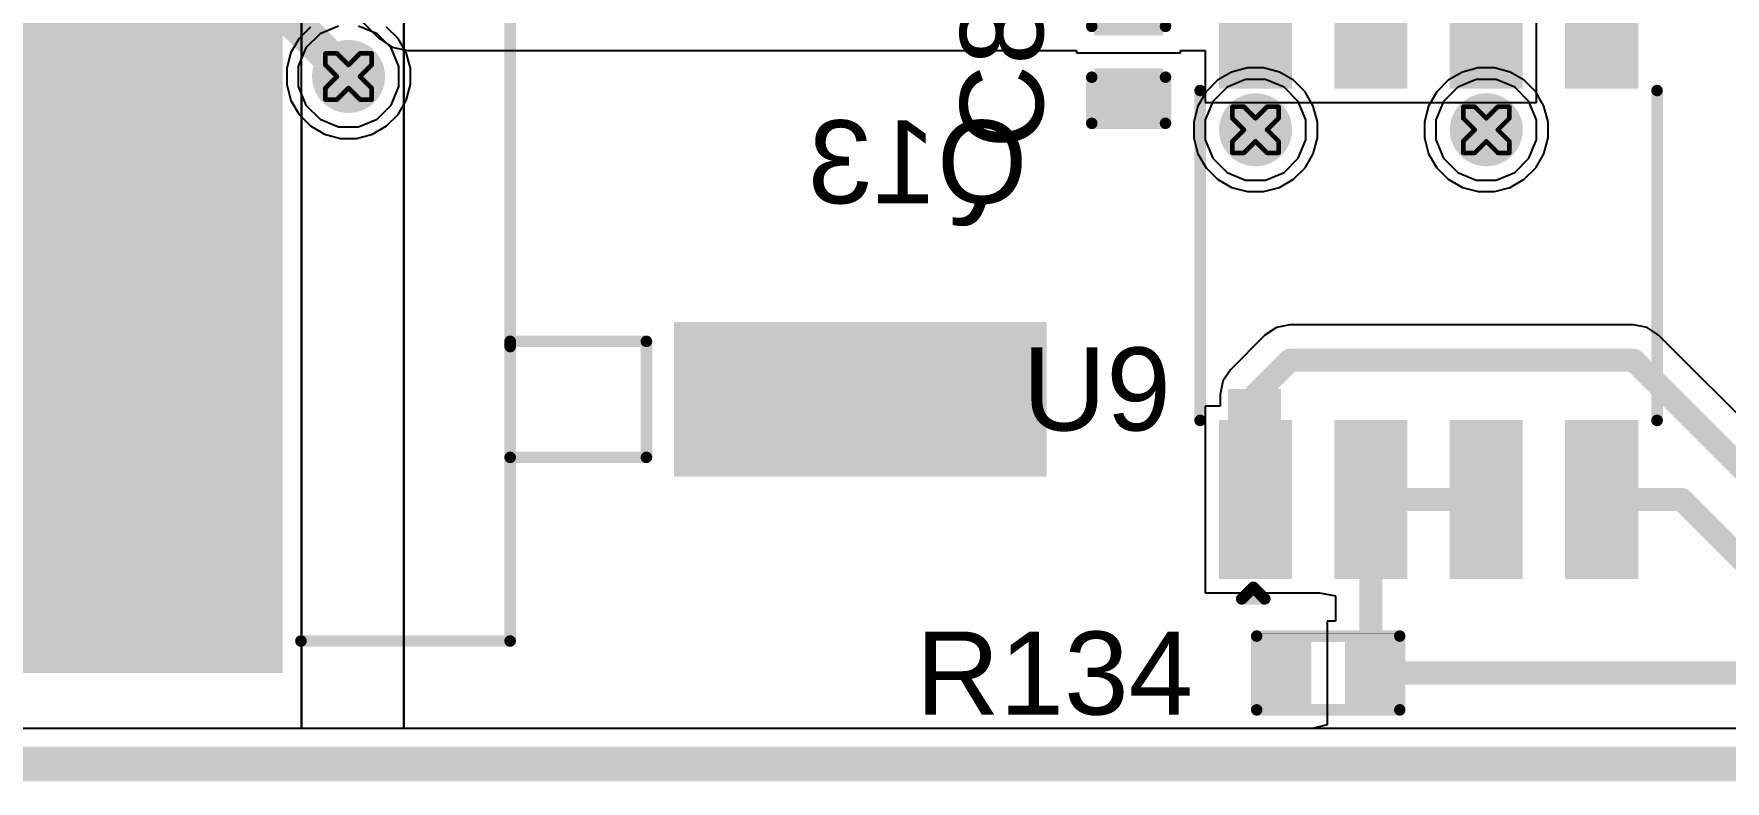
# Model space of a CAD drawing. Header units: inches. Extents: x 0 to 5379, y 0 to 5429.
# Drawn here: x 74.95 to 93.56, y -0.19 to 8.04 of the extents above; entities that cross this region are included whole.
import ezdxf

# ---------------------------------------------------------------- set-up
doc = ezdxf.new("R2010")
doc.units = ezdxf.units.IN
for name, color, linetype in [('Board Outline', 216, 'Continuous'), ('Bottom Layer', 5, 'Continuous'), ('Bottom Overlay', 54, 'Continuous'), ('Bottom Paste', 16, 'Continuous'), ('Bottom Solder', 6, 'Continuous'), ('Drill Drawing', 1, 'Continuous'), ('GND01', 16, 'Continuous'), ('GND02', 76, 'Continuous'), ('PWR', 156, 'Continuous'), ('SIG 01', 90, 'Continuous'), ('Top Layer', 1, 'Continuous'), ('Top Overlay', 2, 'Continuous'), ('Top Paste', 8, 'Continuous'), ('Top Solder', 216, 'Continuous'), ('Via Holes', 16, 'Continuous')]:
    doc.layers.add(name, color=color, linetype=linetype)
doc.styles.add('Arial', font='', dxfattribs={"height": 0.2})
doc.styles.get('Arial').set_extended_font_data('Arial')

# ---------------------------------------------------------------- blocks, each defined once
blk = doc.blocks.new('C___0402_106')
at = {"layer": 'Top Layer'}
for points in [[(-0.699, -0.318), (-0.699, 0.318), (-0.241, 0.318), (-0.241, -0.318)], [(0.241, -0.318), (0.241, 0.318), (0.699, 0.318), (0.699, -0.318)]]:
    blk.add_hatch(color=1, dxfattribs=at).paths.add_polyline_path(points)
at = {"layer": 'Top Paste'}
for points in [[(-0.699, -0.318), (-0.699, 0.318), (-0.241, 0.318), (-0.241, -0.318)], [(0.241, -0.318), (0.241, 0.318), (0.699, 0.318), (0.699, -0.318)]]:
    blk.add_hatch(color=8, dxfattribs=at).paths.add_polyline_path(points)
at = {"layer": 'Top Solder'}
for points in [[(-0.758, -0.377), (-0.758, 0.377), (-0.181, 0.377), (-0.181, -0.377)], [(0.181, -0.377), (0.181, 0.377), (0.758, 0.377), (0.758, -0.377)]]:
    blk.add_hatch(color=216, dxfattribs=at).paths.add_polyline_path(points)
at = {"layer": 'Top Overlay'}
for points in [[(-0.787, 0.406, 0.127, 0.127, 0), (-0.787, -0.406, 0.127, 0.127, 0)], [(-0.787, 0.406, 0.127, 0.127, 0), (-0.279, 0.406, 0.127, 0.127, 0)], [(0.279, 0.406, 0.127, 0.127, 0), (0.787, 0.406, 0.127, 0.127, 0)], [(0.787, 0.406, 0.127, 0.127, 0), (0.787, -0.406, 0.127, 0.127, 0)], [(-0.787, -0.406, 0.127, 0.127, 0), (-0.279, -0.406, 0.127, 0.127, 0)], [(0.279, -0.406, 0.127, 0.127, 0), (0.787, -0.406, 0.127, 0.127, 0)]]:
    blk.add_lwpolyline(points, format="xyseb", dxfattribs=at)
for points in [[(-0.819, 0.406, 0.0635, 0.0635, 1), (-0.756, 0.406, 0.0635, 0.0635, 1)], [(-0.819, 0.406, 0.0635, 0.0635, 1), (-0.756, 0.406, 0.0635, 0.0635, 1)], [(-0.311, 0.406, 0.0635, 0.0635, 1), (-0.248, 0.406, 0.0635, 0.0635, 1)], [(0.248, 0.406, 0.0635, 0.0635, 1), (0.311, 0.406, 0.0635, 0.0635, 1)], [(0.756, 0.406, 0.0635, 0.0635, 1), (0.819, 0.406, 0.0635, 0.0635, 1)], [(0.756, 0.406, 0.0635, 0.0635, 1), (0.819, 0.406, 0.0635, 0.0635, 1)], [(-0.819, -0.406, 0.0635, 0.0635, 1), (-0.756, -0.406, 0.0635, 0.0635, 1)], [(-0.819, -0.406, 0.0635, 0.0635, 1), (-0.756, -0.406, 0.0635, 0.0635, 1)], [(-0.311, -0.406, 0.0635, 0.0635, 1), (-0.248, -0.406, 0.0635, 0.0635, 1)], [(0.248, -0.406, 0.0635, 0.0635, 1), (0.311, -0.406, 0.0635, 0.0635, 1)], [(0.756, -0.406, 0.0635, 0.0635, 1), (0.819, -0.406, 0.0635, 0.0635, 1)], [(0.756, -0.406, 0.0635, 0.0635, 1), (0.819, -0.406, 0.0635, 0.0635, 1)]]:
    blk.add_lwpolyline(points, format="xyseb", close=True, dxfattribs=at)
blk = doc.blocks.new('R___0402_112')
at = {"layer": 'Top Layer'}
for points in [[(-0.699, -0.318), (-0.699, 0.318), (-0.241, 0.318), (-0.241, -0.318)], [(0.241, -0.318), (0.241, 0.318), (0.699, 0.318), (0.699, -0.318)]]:
    blk.add_hatch(color=1, dxfattribs=at).paths.add_polyline_path(points)
at = {"layer": 'Top Paste'}
for points in [[(-0.699, -0.318), (-0.699, 0.318), (-0.241, 0.318), (-0.241, -0.318)], [(0.241, -0.318), (0.241, 0.318), (0.699, 0.318), (0.699, -0.318)]]:
    blk.add_hatch(color=8, dxfattribs=at).paths.add_polyline_path(points)
at = {"layer": 'Top Solder'}
for points in [[(-0.754, -0.373), (-0.754, 0.373), (-0.186, 0.373), (-0.186, -0.373)], [(0.186, -0.373), (0.186, 0.373), (0.754, 0.373), (0.754, -0.373)]]:
    blk.add_hatch(color=216, dxfattribs=at).paths.add_polyline_path(points)
at = {"layer": 'Top Overlay'}
for points in [[(0.787, 0.406, 0.127, 0.127, 0), (-0.787, 0.406, 0.127, 0.127, 0)], [(-0.787, 0.406, 0.127, 0.127, 0), (-0.787, -0.406, 0.127, 0.127, 0)], [(0.787, 0.406, 0.127, 0.127, 0), (0.787, -0.406, 0.127, 0.127, 0)], [(0.787, -0.406, 0.127, 0.127, 0), (-0.787, -0.406, 0.127, 0.127, 0)], [(0.813, -0.432, 0.00323, 0.00323, 0), (-0.813, -0.432, 0.00323, 0.00323, 0)]]:
    blk.add_lwpolyline(points, format="xyseb", dxfattribs=at)
for points in [[(-0.819, 0.406, 0.0635, 0.0635, 1), (-0.756, 0.406, 0.0635, 0.0635, 1)], [(-0.819, 0.406, 0.0635, 0.0635, 1), (-0.756, 0.406, 0.0635, 0.0635, 1)], [(0.756, 0.406, 0.0635, 0.0635, 1), (0.819, 0.406, 0.0635, 0.0635, 1)], [(0.756, 0.406, 0.0635, 0.0635, 1), (0.819, 0.406, 0.0635, 0.0635, 1)], [(-0.819, -0.406, 0.0635, 0.0635, 1), (-0.756, -0.406, 0.0635, 0.0635, 1)], [(-0.819, -0.406, 0.0635, 0.0635, 1), (-0.756, -0.406, 0.0635, 0.0635, 1)], [(0.756, -0.406, 0.0635, 0.0635, 1), (0.819, -0.406, 0.0635, 0.0635, 1)], [(0.756, -0.406, 0.0635, 0.0635, 1), (0.819, -0.406, 0.0635, 0.0635, 1)], [(-0.814, -0.432, 0.00161, 0.00161, 1), (-0.812, -0.432, 0.00161, 0.00161, 1)], [(0.812, -0.432, 0.00161, 0.00161, 1), (0.814, -0.432, 0.00161, 0.00161, 1)]]:
    blk.add_lwpolyline(points, format="xyseb", close=True, dxfattribs=at)
blk = doc.blocks.new('SOIC_8_0_154___3_90___W______113')
at = {"layer": 'Top Layer'}
for points in [[(-3.475, 1.605), (-3.475, 2.205), (-1.925, 2.205), (-1.925, 1.605)], [(1.925, 1.605), (1.925, 2.205), (3.475, 2.205), (3.475, 1.605)], [(-3.475, 0.335), (-3.475, 0.935), (-1.925, 0.935), (-1.925, 0.335)], [(1.925, 0.335), (1.925, 0.935), (3.475, 0.935), (3.475, 0.335)], [(-3.475, -0.935), (-3.475, -0.335), (-1.925, -0.335), (-1.925, -0.935)], [(1.925, -0.935), (1.925, -0.335), (3.475, -0.335), (3.475, -0.935)], [(-3.475, -2.205), (-3.475, -1.605), (-1.925, -1.605), (-1.925, -2.205)], [(1.925, -2.205), (1.925, -1.605), (3.475, -1.605), (3.475, -2.205)]]:
    blk.add_hatch(color=1, dxfattribs=at).paths.add_polyline_path(points)
at = {"layer": 'Top Overlay'}
blk.add_hatch(color=2, dxfattribs=at).paths.add_polyline_path([(-1.838, 1.624), (-1.483, 1.624), (-1.483, 2.208), (-1.838, 2.208)])
at = {"layer": 'Top Paste'}
for points in [[(-3.475, 1.605), (-3.475, 2.205), (-1.925, 2.205), (-1.925, 1.605)], [(1.925, 1.605), (1.925, 2.205), (3.475, 2.205), (3.475, 1.605)], [(-3.475, 0.335), (-3.475, 0.935), (-1.925, 0.935), (-1.925, 0.335)], [(1.925, 0.335), (1.925, 0.935), (3.475, 0.935), (3.475, 0.335)], [(-3.475, -0.935), (-3.475, -0.335), (-1.925, -0.335), (-1.925, -0.935)], [(1.925, -0.935), (1.925, -0.335), (3.475, -0.335), (3.475, -0.935)], [(-3.475, -2.205), (-3.475, -1.605), (-1.925, -1.605), (-1.925, -2.205)], [(1.925, -2.205), (1.925, -1.605), (3.475, -1.605), (3.475, -2.205)]]:
    blk.add_hatch(color=8, dxfattribs=at).paths.add_polyline_path(points)
at = {"layer": 'Top Solder'}
for points in [[(-3.577, 1.503), (-3.577, 2.307), (-1.823, 2.307), (-1.823, 1.503)], [(1.823, 1.503), (1.823, 2.307), (3.577, 2.307), (3.577, 1.503)], [(-3.577, 0.233), (-3.577, 1.037), (-1.823, 1.037), (-1.823, 0.233)], [(1.823, 0.233), (1.823, 1.037), (3.577, 1.037), (3.577, 0.233)], [(-3.577, -1.037), (-3.577, -0.233), (-1.823, -0.233), (-1.823, -1.037)], [(1.823, -1.037), (1.823, -0.233), (3.577, -0.233), (3.577, -1.037)], [(-3.577, -2.307), (-3.577, -1.503), (-1.823, -1.503), (-1.823, -2.307)], [(1.823, -2.307), (1.823, -1.503), (3.577, -1.503), (3.577, -2.307)]]:
    blk.add_hatch(color=216, dxfattribs=at).paths.add_polyline_path(points)
at = {"layer": 'Top Overlay'}
for points in [[(-1.829, 2.515, 0.127, 0.127, 0), (1.803, 2.515, 0.127, 0.127, 0)], [(-3.794, 2.057, 0.127, 0.127, 0), (-3.667, 1.93, 0.127, 0.127, 0)], [(-3.794, 2.057, 0.127, 0.127, 0), (-3.794, 1.803, 0.127, 0.127, 0)], [(-3.667, 1.93, 0.127, 0.127, 0), (-3.794, 1.803, 0.127, 0.127, 0)], [(-1.829, -2.515, 0.127, 0.127, 0), (1.803, -2.515, 0.127, 0.127, 0)]]:
    blk.add_lwpolyline(points, format="xyseb", dxfattribs=at)
for points in [[(-1.861, 2.515, 0.0635, 0.0635, 1), (-1.797, 2.515, 0.0635, 0.0635, 1)], [(1.772, 2.515, 0.0635, 0.0635, 1), (1.835, 2.515, 0.0635, 0.0635, 1)], [(-3.826, 2.057, 0.0635, 0.0635, 1), (-3.762, 2.057, 0.0635, 0.0635, 1)], [(-3.826, 2.057, 0.0635, 0.0635, 1), (-3.762, 2.057, 0.0635, 0.0635, 1)], [(-3.826, 1.803, 0.0635, 0.0635, 1), (-3.762, 1.803, 0.0635, 0.0635, 1)], [(-3.826, 1.803, 0.0635, 0.0635, 1), (-3.762, 1.803, 0.0635, 0.0635, 1)], [(-3.699, 1.93, 0.0635, 0.0635, 1), (-3.635, 1.93, 0.0635, 0.0635, 1)], [(-3.699, 1.93, 0.0635, 0.0635, 1), (-3.635, 1.93, 0.0635, 0.0635, 1)], [(-1.861, -2.515, 0.0635, 0.0635, 1), (-1.797, -2.515, 0.0635, 0.0635, 1)], [(1.772, -2.515, 0.0635, 0.0635, 1), (1.835, -2.515, 0.0635, 0.0635, 1)]]:
    blk.add_lwpolyline(points, format="xyseb", close=True, dxfattribs=at)
blk = doc.blocks.new('H2PAK_2_B_762')
at = {"layer": 'Bottom Layer'}
for points in [[(-3.34, 7.578), (-1.74, 7.578), (-1.74, 3.578), (-3.34, 3.578)], [(1.74, 7.578), (3.34, 7.578), (3.34, 3.578), (1.74, 3.578)], [(5.5, -0.828), (5.5, -10.328), (-5.5, -10.328), (-5.5, -0.828)]]:
    blk.add_hatch(color=5, dxfattribs=at).paths.add_polyline_path(points)
at = {"layer": 'Bottom Paste'}
for points in [[(-3.34, 7.578), (-1.74, 7.578), (-1.74, 3.578), (-3.34, 3.578)], [(1.74, 7.578), (3.34, 7.578), (3.34, 3.578), (1.74, 3.578)], [(5.5, -0.828), (5.5, -10.328), (-5.5, -10.328), (-5.5, -0.828)]]:
    blk.add_hatch(color=16, dxfattribs=at).paths.add_polyline_path(points)
at = {"layer": 'Bottom Solder'}
for points in [[(-3.391, 7.629), (-1.689, 7.629), (-1.689, 3.528), (-3.391, 3.528)], [(1.689, 7.629), (3.391, 7.629), (3.391, 3.528), (1.689, 3.528)], [(5.551, -0.778), (5.551, -10.379), (-5.551, -10.379), (-5.551, -0.778)]]:
    blk.add_hatch(color=6, dxfattribs=at).paths.add_polyline_path(points)
at = {"layer": 'Bottom Overlay'}
for points in [[(-3.556, 5.493, 0.127, 0.127, 0), (-3.683, 5.62, 0.127, 0.127, 0)], [(-3.683, 5.366, 0.127, 0.127, 0), (-3.683, 5.62, 0.127, 0.127, 0)], [(-3.683, 5.366, 0.127, 0.127, 0), (-3.556, 5.493, 0.127, 0.127, 0)], [(-1.927, 3.225, 0.127, 0.127, 0), (-3.1, 3.225, 0.127, 0.127, 0)], [(-3.1, 1.725, 0.127, 0.127, 0), (-3.1, 3.225, 0.127, 0.127, 0)], [(-1.927, 1.725, 0.127, 0.127, 0), (-1.927, 3.225, 0.127, 0.127, 0)], [(3.178, 3.225, 0.127, 0.127, 0), (1.9, 3.225, 0.127, 0.127, 0)], [(1.9, 1.725, 0.127, 0.127, 0), (1.9, 3.225, 0.127, 0.127, 0)], [(3.178, 1.725, 0.127, 0.127, 0), (3.178, 3.225, 0.127, 0.127, 0)], [(5.2, 1.725, 0.127, 0.127, 0), (-5.1, 1.725, 0.127, 0.127, 0)], [(-5.1, -0.478, 0.127, 0.127, 0), (-5.1, 1.725, 0.127, 0.127, 0)], [(-3.07, 1.725, 0.127, 0.127, 0), (-3.1, 1.725, 0.127, 0.127, 0)], [(1.959, 1.725, 0.127, 0.127, 0), (1.9, 1.725, 0.127, 0.127, 0)], [(5.2, -0.578, 0.127, 0.127, 0), (5.2, 1.725, 0.127, 0.127, 0)]]:
    blk.add_lwpolyline(points, format="xyseb", dxfattribs=at)
for points in [[(-3.714, 5.62, 0.0635, 0.0635, 1), (-3.651, 5.62, 0.0635, 0.0635, 1)], [(-3.714, 5.62, 0.0635, 0.0635, 1), (-3.651, 5.62, 0.0635, 0.0635, 1)], [(-3.714, 5.366, 0.0635, 0.0635, 1), (-3.651, 5.366, 0.0635, 0.0635, 1)], [(-3.714, 5.366, 0.0635, 0.0635, 1), (-3.651, 5.366, 0.0635, 0.0635, 1)], [(-3.587, 5.493, 0.0635, 0.0635, 1), (-3.524, 5.493, 0.0635, 0.0635, 1)], [(-3.587, 5.493, 0.0635, 0.0635, 1), (-3.524, 5.493, 0.0635, 0.0635, 1)], [(-3.132, 3.225, 0.0635, 0.0635, 1), (-3.068, 3.225, 0.0635, 0.0635, 1)], [(-3.132, 3.225, 0.0635, 0.0635, 1), (-3.068, 3.225, 0.0635, 0.0635, 1)], [(-1.959, 3.225, 0.0635, 0.0635, 1), (-1.896, 3.225, 0.0635, 0.0635, 1)], [(-1.959, 3.225, 0.0635, 0.0635, 1), (-1.896, 3.225, 0.0635, 0.0635, 1)], [(1.868, 3.225, 0.0635, 0.0635, 1), (1.932, 3.225, 0.0635, 0.0635, 1)], [(1.868, 3.225, 0.0635, 0.0635, 1), (1.932, 3.225, 0.0635, 0.0635, 1)], [(3.146, 3.225, 0.0635, 0.0635, 1), (3.21, 3.225, 0.0635, 0.0635, 1)], [(3.146, 3.225, 0.0635, 0.0635, 1), (3.21, 3.225, 0.0635, 0.0635, 1)], [(-5.132, 1.725, 0.0635, 0.0635, 1), (-5.068, 1.725, 0.0635, 0.0635, 1)], [(-5.132, 1.725, 0.0635, 0.0635, 1), (-5.068, 1.725, 0.0635, 0.0635, 1)], [(-3.132, 1.725, 0.0635, 0.0635, 1), (-3.068, 1.725, 0.0635, 0.0635, 1)], [(-3.132, 1.725, 0.0635, 0.0635, 1), (-3.068, 1.725, 0.0635, 0.0635, 1)], [(-3.102, 1.725, 0.0635, 0.0635, 1), (-3.039, 1.725, 0.0635, 0.0635, 1)], [(-1.959, 1.725, 0.0635, 0.0635, 1), (-1.896, 1.725, 0.0635, 0.0635, 1)], [(1.868, 1.725, 0.0635, 0.0635, 1), (1.932, 1.725, 0.0635, 0.0635, 1)], [(1.868, 1.725, 0.0635, 0.0635, 1), (1.932, 1.725, 0.0635, 0.0635, 1)], [(1.927, 1.725, 0.0635, 0.0635, 1), (1.99, 1.725, 0.0635, 0.0635, 1)], [(3.146, 1.725, 0.0635, 0.0635, 1), (3.21, 1.725, 0.0635, 0.0635, 1)], [(5.168, 1.725, 0.0635, 0.0635, 1), (5.232, 1.725, 0.0635, 0.0635, 1)], [(5.168, 1.725, 0.0635, 0.0635, 1), (5.232, 1.725, 0.0635, 0.0635, 1)], [(-5.132, -0.478, 0.0635, 0.0635, 1), (-5.068, -0.478, 0.0635, 0.0635, 1)], [(5.168, -0.578, 0.0635, 0.0635, 1), (5.232, -0.578, 0.0635, 0.0635, 1)]]:
    blk.add_lwpolyline(points, format="xyseb", close=True, dxfattribs=at)

msp = doc.modelspace()

# ---------------------------------------------------------------- hatches: boundary and pattern name
at = {"layer": 'Bottom Layer'}
h = msp.add_hatch(color=5, dxfattribs=at)
edge = h.paths.add_edge_path()
edge.add_arc((78.41, 7.569), 0.3, 0, 360)
h = msp.add_hatch(color=5, dxfattribs=at)
edge = h.paths.add_edge_path()
edge.add_arc((88.394, 6.982), 0.3, 0, 360)
h = msp.add_hatch(color=5, dxfattribs=at)
edge = h.paths.add_edge_path()
edge.add_arc((90.934, 6.982), 0.3, 0, 360)
at = {"layer": 'Bottom Solder'}
h = msp.add_hatch(color=6, dxfattribs=at)
edge = h.paths.add_edge_path()
edge.add_arc((78.41, 7.569), 0.402, 0, 360)
h = msp.add_hatch(color=6, dxfattribs=at)
edge = h.paths.add_edge_path()
edge.add_arc((88.394, 6.982), 0.402, 0, 360)
h = msp.add_hatch(color=6, dxfattribs=at)
edge = h.paths.add_edge_path()
edge.add_arc((90.934, 6.982), 0.402, 0, 360)
at = {"layer": 'GND01'}
h = msp.add_hatch(color=16, dxfattribs=at)
edge = h.paths.add_edge_path()
edge.add_arc((78.41, 7.569), 0.3, 0, 360)
h = msp.add_hatch(color=16, dxfattribs=at)
edge = h.paths.add_edge_path()
edge.add_arc((88.394, 6.982), 0.3, 0, 360)
h = msp.add_hatch(color=16, dxfattribs=at)
edge = h.paths.add_edge_path()
edge.add_arc((90.934, 6.982), 0.3, 0, 360)
at = {"layer": 'GND02'}
h = msp.add_hatch(color=76, dxfattribs=at)
edge = h.paths.add_edge_path()
edge.add_arc((78.41, 7.569), 0.3, 0, 360)
h = msp.add_hatch(color=76, dxfattribs=at)
edge = h.paths.add_edge_path()
edge.add_arc((88.394, 6.982), 0.3, 0, 360)
h = msp.add_hatch(color=76, dxfattribs=at)
edge = h.paths.add_edge_path()
edge.add_arc((90.934, 6.982), 0.3, 0, 360)
at = {"layer": 'PWR'}
h = msp.add_hatch(color=156, dxfattribs=at)
edge = h.paths.add_edge_path()
edge.add_arc((78.41, 7.569), 0.3, 0, 360)
h = msp.add_hatch(color=156, dxfattribs=at)
edge = h.paths.add_edge_path()
edge.add_arc((88.394, 6.982), 0.3, 0, 360)
h = msp.add_hatch(color=156, dxfattribs=at)
edge = h.paths.add_edge_path()
edge.add_arc((90.934, 6.982), 0.3, 0, 360)
at = {"layer": 'SIG 01'}
h = msp.add_hatch(color=90, dxfattribs=at)
edge = h.paths.add_edge_path()
edge.add_arc((78.41, 7.569), 0.3, 0, 360)
h = msp.add_hatch(color=90, dxfattribs=at)
edge = h.paths.add_edge_path()
edge.add_arc((88.394, 6.982), 0.3, 0, 360)
h = msp.add_hatch(color=90, dxfattribs=at)
edge = h.paths.add_edge_path()
edge.add_arc((90.934, 6.982), 0.3, 0, 360)
at = {"layer": 'Top Layer'}
h = msp.add_hatch(color=1, dxfattribs=at)
edge = h.paths.add_edge_path()
edge.add_arc((78.41, 7.569), 0.3, 0, 360)
h = msp.add_hatch(color=1, dxfattribs=at)
edge = h.paths.add_edge_path()
edge.add_arc((88.394, 6.982), 0.3, 0, 360)
h = msp.add_hatch(color=1, dxfattribs=at)
edge = h.paths.add_edge_path()
edge.add_arc((90.934, 6.982), 0.3, 0, 360)
at = {"layer": 'Top Solder'}
h = msp.add_hatch(color=216, dxfattribs=at)
edge = h.paths.add_edge_path()
edge.add_arc((78.41, 7.569), 0.402, 0, 360)
h = msp.add_hatch(color=216, dxfattribs=at)
edge = h.paths.add_edge_path()
edge.add_arc((88.394, 6.982), 0.402, 0, 360)
h = msp.add_hatch(color=216, dxfattribs=at)
edge = h.paths.add_edge_path()
edge.add_arc((90.934, 6.982), 0.402, 0, 360)
at = {"layer": 'Via Holes'}
h = msp.add_hatch(color=7, dxfattribs=at)
edge = h.paths.add_edge_path()
edge.add_arc((78.41, 7.569), 0.15, 0, 360)
h = msp.add_hatch(color=7, dxfattribs=at)
edge = h.paths.add_edge_path()
edge.add_arc((88.394, 6.982), 0.15, 0, 360)
h = msp.add_hatch(color=7, dxfattribs=at)
edge = h.paths.add_edge_path()
edge.add_arc((90.934, 6.982), 0.15, 0, 360)

# ---------------------------------------------------------------- linework, layer by layer
at = {"layer": 'Board Outline'}
msp.add_lwpolyline([(0, 0, 0.381, 0.381, 0), (350, 0, 0.381, 0.381, 0)], format="xyseb", dxfattribs=at)
at = {"layer": 'Bottom Layer'}
for p, q in [((79.019, 12.654), (79.019, 0.388)), ((79.019, 0.388), (79.019, 12.654)), ((77.894, 0.388), (77.894, 12.049)), ((77.894, 12.049), (77.894, 7.773)), ((77.894, 7.773), (77.856, 7.679)), ((77.856, 7.679), (77.856, 7.459)), ((77.856, 7.459), (77.894, 7.366)), ((77.894, 7.366), (77.894, 0.388)), ((77.894, 0.388), (50.851, 0.388)), ((79.019, 0.388), (77.894, 0.388)), ((79.185, 0.388), (79.019, 0.388)), ((154.035, 0.388), (79.185, 0.388))]:
    msp.add_line(p, q, dxfattribs=at)
at = {"layer": 'Drill Drawing'}
for points in [[(78.156, 7.696, 0.0508, 0.0508, 0), (78.156, 7.823, 0.0508, 0.0508, 0)], [(78.156, 7.823, 0.0508, 0.0508, 0), (78.283, 7.823, 0.0508, 0.0508, 0)], [(78.283, 7.823, 0.0508, 0.0508, 0), (78.41, 7.696, 0.0508, 0.0508, 0)], [(78.41, 7.696, 0.0508, 0.0508, 0), (78.537, 7.823, 0.0508, 0.0508, 0)], [(78.537, 7.823, 0.0508, 0.0508, 0), (78.664, 7.823, 0.0508, 0.0508, 0)], [(78.664, 7.696, 0.0508, 0.0508, 0), (78.664, 7.823, 0.0508, 0.0508, 0)], [(78.156, 7.696, 0.0508, 0.0508, 0), (78.283, 7.569, 0.0508, 0.0508, 0)], [(78.537, 7.569, 0.0508, 0.0508, 0), (78.664, 7.696, 0.0508, 0.0508, 0)], [(78.156, 7.442, 0.0508, 0.0508, 0), (78.283, 7.569, 0.0508, 0.0508, 0)], [(78.156, 7.315, 0.0508, 0.0508, 0), (78.156, 7.442, 0.0508, 0.0508, 0)], [(78.283, 7.315, 0.0508, 0.0508, 0), (78.41, 7.442, 0.0508, 0.0508, 0)], [(78.41, 7.442, 0.0508, 0.0508, 0), (78.537, 7.315, 0.0508, 0.0508, 0)], [(78.537, 7.569, 0.0508, 0.0508, 0), (78.664, 7.442, 0.0508, 0.0508, 0)], [(78.664, 7.315, 0.0508, 0.0508, 0), (78.664, 7.442, 0.0508, 0.0508, 0)], [(78.156, 7.315, 0.0508, 0.0508, 0), (78.283, 7.315, 0.0508, 0.0508, 0)], [(78.537, 7.315, 0.0508, 0.0508, 0), (78.664, 7.315, 0.0508, 0.0508, 0)], [(88.14, 7.109, 0.0508, 0.0508, 0), (88.14, 7.236, 0.0508, 0.0508, 0)], [(88.14, 7.236, 0.0508, 0.0508, 0), (88.267, 7.236, 0.0508, 0.0508, 0)], [(88.267, 7.236, 0.0508, 0.0508, 0), (88.394, 7.109, 0.0508, 0.0508, 0)], [(88.394, 7.109, 0.0508, 0.0508, 0), (88.521, 7.236, 0.0508, 0.0508, 0)], [(88.521, 7.236, 0.0508, 0.0508, 0), (88.648, 7.236, 0.0508, 0.0508, 0)], [(88.648, 7.109, 0.0508, 0.0508, 0), (88.648, 7.236, 0.0508, 0.0508, 0)], [(90.68, 7.109, 0.0508, 0.0508, 0), (90.68, 7.236, 0.0508, 0.0508, 0)], [(90.68, 7.236, 0.0508, 0.0508, 0), (90.807, 7.236, 0.0508, 0.0508, 0)], [(90.807, 7.236, 0.0508, 0.0508, 0), (90.934, 7.109, 0.0508, 0.0508, 0)], [(90.934, 7.109, 0.0508, 0.0508, 0), (91.061, 7.236, 0.0508, 0.0508, 0)], [(91.061, 7.236, 0.0508, 0.0508, 0), (91.188, 7.236, 0.0508, 0.0508, 0)], [(91.188, 7.109, 0.0508, 0.0508, 0), (91.188, 7.236, 0.0508, 0.0508, 0)], [(88.14, 7.109, 0.0508, 0.0508, 0), (88.267, 6.982, 0.0508, 0.0508, 0)], [(88.521, 6.982, 0.0508, 0.0508, 0), (88.648, 7.109, 0.0508, 0.0508, 0)], [(90.68, 7.109, 0.0508, 0.0508, 0), (90.807, 6.982, 0.0508, 0.0508, 0)], [(91.061, 6.982, 0.0508, 0.0508, 0), (91.188, 7.109, 0.0508, 0.0508, 0)], [(88.14, 6.855, 0.0508, 0.0508, 0), (88.267, 6.982, 0.0508, 0.0508, 0)], [(88.521, 6.982, 0.0508, 0.0508, 0), (88.648, 6.855, 0.0508, 0.0508, 0)], [(90.68, 6.855, 0.0508, 0.0508, 0), (90.807, 6.982, 0.0508, 0.0508, 0)], [(91.061, 6.982, 0.0508, 0.0508, 0), (91.188, 6.855, 0.0508, 0.0508, 0)], [(88.14, 6.728, 0.0508, 0.0508, 0), (88.14, 6.855, 0.0508, 0.0508, 0)], [(88.14, 6.728, 0.0508, 0.0508, 0), (88.267, 6.728, 0.0508, 0.0508, 0)], [(88.267, 6.728, 0.0508, 0.0508, 0), (88.394, 6.855, 0.0508, 0.0508, 0)], [(88.394, 6.855, 0.0508, 0.0508, 0), (88.521, 6.728, 0.0508, 0.0508, 0)], [(88.521, 6.728, 0.0508, 0.0508, 0), (88.648, 6.728, 0.0508, 0.0508, 0)], [(88.648, 6.728, 0.0508, 0.0508, 0), (88.648, 6.855, 0.0508, 0.0508, 0)], [(90.68, 6.728, 0.0508, 0.0508, 0), (90.68, 6.855, 0.0508, 0.0508, 0)], [(90.68, 6.728, 0.0508, 0.0508, 0), (90.807, 6.728, 0.0508, 0.0508, 0)], [(90.807, 6.728, 0.0508, 0.0508, 0), (90.934, 6.855, 0.0508, 0.0508, 0)], [(90.934, 6.855, 0.0508, 0.0508, 0), (91.061, 6.728, 0.0508, 0.0508, 0)], [(91.061, 6.728, 0.0508, 0.0508, 0), (91.188, 6.728, 0.0508, 0.0508, 0)], [(91.188, 6.728, 0.0508, 0.0508, 0), (91.188, 6.855, 0.0508, 0.0508, 0)]]:
    msp.add_lwpolyline(points, format="xyseb", dxfattribs=at)
for points in [[(78.143, 7.823, 0.0254, 0.0254, 1), (78.168, 7.823, 0.0254, 0.0254, 1)], [(78.143, 7.823, 0.0254, 0.0254, 1), (78.168, 7.823, 0.0254, 0.0254, 1)], [(78.27, 7.823, 0.0254, 0.0254, 1), (78.295, 7.823, 0.0254, 0.0254, 1)], [(78.27, 7.823, 0.0254, 0.0254, 1), (78.295, 7.823, 0.0254, 0.0254, 1)], [(78.524, 7.823, 0.0254, 0.0254, 1), (78.549, 7.823, 0.0254, 0.0254, 1)], [(78.524, 7.823, 0.0254, 0.0254, 1), (78.549, 7.823, 0.0254, 0.0254, 1)], [(78.651, 7.823, 0.0254, 0.0254, 1), (78.677, 7.823, 0.0254, 0.0254, 1)], [(78.651, 7.823, 0.0254, 0.0254, 1), (78.677, 7.823, 0.0254, 0.0254, 1)], [(78.143, 7.696, 0.0254, 0.0254, 1), (78.168, 7.696, 0.0254, 0.0254, 1)], [(78.143, 7.696, 0.0254, 0.0254, 1), (78.168, 7.696, 0.0254, 0.0254, 1)], [(78.397, 7.696, 0.0254, 0.0254, 1), (78.422, 7.696, 0.0254, 0.0254, 1)], [(78.397, 7.696, 0.0254, 0.0254, 1), (78.422, 7.696, 0.0254, 0.0254, 1)], [(78.651, 7.696, 0.0254, 0.0254, 1), (78.677, 7.696, 0.0254, 0.0254, 1)], [(78.651, 7.696, 0.0254, 0.0254, 1), (78.677, 7.696, 0.0254, 0.0254, 1)], [(78.143, 7.442, 0.0254, 0.0254, 1), (78.168, 7.442, 0.0254, 0.0254, 1)], [(78.143, 7.442, 0.0254, 0.0254, 1), (78.168, 7.442, 0.0254, 0.0254, 1)], [(78.27, 7.569, 0.0254, 0.0254, 1), (78.295, 7.569, 0.0254, 0.0254, 1)], [(78.27, 7.569, 0.0254, 0.0254, 1), (78.295, 7.569, 0.0254, 0.0254, 1)], [(78.397, 7.442, 0.0254, 0.0254, 1), (78.422, 7.442, 0.0254, 0.0254, 1)], [(78.397, 7.442, 0.0254, 0.0254, 1), (78.422, 7.442, 0.0254, 0.0254, 1)], [(78.524, 7.569, 0.0254, 0.0254, 1), (78.549, 7.569, 0.0254, 0.0254, 1)], [(78.524, 7.569, 0.0254, 0.0254, 1), (78.549, 7.569, 0.0254, 0.0254, 1)], [(78.651, 7.442, 0.0254, 0.0254, 1), (78.677, 7.442, 0.0254, 0.0254, 1)], [(78.651, 7.442, 0.0254, 0.0254, 1), (78.677, 7.442, 0.0254, 0.0254, 1)], [(78.143, 7.315, 0.0254, 0.0254, 1), (78.168, 7.315, 0.0254, 0.0254, 1)], [(78.143, 7.315, 0.0254, 0.0254, 1), (78.168, 7.315, 0.0254, 0.0254, 1)], [(78.27, 7.315, 0.0254, 0.0254, 1), (78.295, 7.315, 0.0254, 0.0254, 1)], [(78.27, 7.315, 0.0254, 0.0254, 1), (78.295, 7.315, 0.0254, 0.0254, 1)], [(78.524, 7.315, 0.0254, 0.0254, 1), (78.549, 7.315, 0.0254, 0.0254, 1)], [(78.524, 7.315, 0.0254, 0.0254, 1), (78.549, 7.315, 0.0254, 0.0254, 1)], [(78.651, 7.315, 0.0254, 0.0254, 1), (78.677, 7.315, 0.0254, 0.0254, 1)], [(78.651, 7.315, 0.0254, 0.0254, 1), (78.677, 7.315, 0.0254, 0.0254, 1)], [(88.127, 7.236, 0.0254, 0.0254, 1), (88.152, 7.236, 0.0254, 0.0254, 1)], [(88.127, 7.236, 0.0254, 0.0254, 1), (88.152, 7.236, 0.0254, 0.0254, 1)], [(88.254, 7.236, 0.0254, 0.0254, 1), (88.279, 7.236, 0.0254, 0.0254, 1)], [(88.254, 7.236, 0.0254, 0.0254, 1), (88.279, 7.236, 0.0254, 0.0254, 1)], [(88.508, 7.236, 0.0254, 0.0254, 1), (88.533, 7.236, 0.0254, 0.0254, 1)], [(88.508, 7.236, 0.0254, 0.0254, 1), (88.533, 7.236, 0.0254, 0.0254, 1)], [(88.635, 7.236, 0.0254, 0.0254, 1), (88.66, 7.236, 0.0254, 0.0254, 1)], [(88.635, 7.236, 0.0254, 0.0254, 1), (88.66, 7.236, 0.0254, 0.0254, 1)], [(90.667, 7.236, 0.0254, 0.0254, 1), (90.692, 7.236, 0.0254, 0.0254, 1)], [(90.667, 7.236, 0.0254, 0.0254, 1), (90.692, 7.236, 0.0254, 0.0254, 1)], [(90.794, 7.236, 0.0254, 0.0254, 1), (90.819, 7.236, 0.0254, 0.0254, 1)], [(90.794, 7.236, 0.0254, 0.0254, 1), (90.819, 7.236, 0.0254, 0.0254, 1)], [(91.048, 7.236, 0.0254, 0.0254, 1), (91.073, 7.236, 0.0254, 0.0254, 1)], [(91.048, 7.236, 0.0254, 0.0254, 1), (91.073, 7.236, 0.0254, 0.0254, 1)], [(91.175, 7.236, 0.0254, 0.0254, 1), (91.2, 7.236, 0.0254, 0.0254, 1)], [(91.175, 7.236, 0.0254, 0.0254, 1), (91.2, 7.236, 0.0254, 0.0254, 1)], [(88.127, 7.109, 0.0254, 0.0254, 1), (88.152, 7.109, 0.0254, 0.0254, 1)], [(88.127, 7.109, 0.0254, 0.0254, 1), (88.152, 7.109, 0.0254, 0.0254, 1)], [(88.381, 7.109, 0.0254, 0.0254, 1), (88.406, 7.109, 0.0254, 0.0254, 1)], [(88.381, 7.109, 0.0254, 0.0254, 1), (88.406, 7.109, 0.0254, 0.0254, 1)], [(88.635, 7.109, 0.0254, 0.0254, 1), (88.66, 7.109, 0.0254, 0.0254, 1)], [(88.635, 7.109, 0.0254, 0.0254, 1), (88.66, 7.109, 0.0254, 0.0254, 1)], [(90.667, 7.109, 0.0254, 0.0254, 1), (90.692, 7.109, 0.0254, 0.0254, 1)], [(90.667, 7.109, 0.0254, 0.0254, 1), (90.692, 7.109, 0.0254, 0.0254, 1)], [(90.921, 7.109, 0.0254, 0.0254, 1), (90.946, 7.109, 0.0254, 0.0254, 1)], [(90.921, 7.109, 0.0254, 0.0254, 1), (90.946, 7.109, 0.0254, 0.0254, 1)], [(91.175, 7.109, 0.0254, 0.0254, 1), (91.2, 7.109, 0.0254, 0.0254, 1)], [(91.175, 7.109, 0.0254, 0.0254, 1), (91.2, 7.109, 0.0254, 0.0254, 1)], [(88.254, 6.982, 0.0254, 0.0254, 1), (88.279, 6.982, 0.0254, 0.0254, 1)], [(88.254, 6.982, 0.0254, 0.0254, 1), (88.279, 6.982, 0.0254, 0.0254, 1)], [(88.508, 6.982, 0.0254, 0.0254, 1), (88.533, 6.982, 0.0254, 0.0254, 1)], [(88.508, 6.982, 0.0254, 0.0254, 1), (88.533, 6.982, 0.0254, 0.0254, 1)], [(90.794, 6.982, 0.0254, 0.0254, 1), (90.819, 6.982, 0.0254, 0.0254, 1)], [(90.794, 6.982, 0.0254, 0.0254, 1), (90.819, 6.982, 0.0254, 0.0254, 1)], [(91.048, 6.982, 0.0254, 0.0254, 1), (91.073, 6.982, 0.0254, 0.0254, 1)], [(91.048, 6.982, 0.0254, 0.0254, 1), (91.073, 6.982, 0.0254, 0.0254, 1)], [(88.127, 6.855, 0.0254, 0.0254, 1), (88.152, 6.855, 0.0254, 0.0254, 1)], [(88.127, 6.855, 0.0254, 0.0254, 1), (88.152, 6.855, 0.0254, 0.0254, 1)], [(88.127, 6.728, 0.0254, 0.0254, 1), (88.152, 6.728, 0.0254, 0.0254, 1)], [(88.127, 6.728, 0.0254, 0.0254, 1), (88.152, 6.728, 0.0254, 0.0254, 1)], [(88.254, 6.728, 0.0254, 0.0254, 1), (88.279, 6.728, 0.0254, 0.0254, 1)], [(88.254, 6.728, 0.0254, 0.0254, 1), (88.279, 6.728, 0.0254, 0.0254, 1)], [(88.381, 6.855, 0.0254, 0.0254, 1), (88.406, 6.855, 0.0254, 0.0254, 1)], [(88.381, 6.855, 0.0254, 0.0254, 1), (88.406, 6.855, 0.0254, 0.0254, 1)], [(88.508, 6.728, 0.0254, 0.0254, 1), (88.533, 6.728, 0.0254, 0.0254, 1)], [(88.508, 6.728, 0.0254, 0.0254, 1), (88.533, 6.728, 0.0254, 0.0254, 1)], [(88.635, 6.855, 0.0254, 0.0254, 1), (88.66, 6.855, 0.0254, 0.0254, 1)], [(88.635, 6.855, 0.0254, 0.0254, 1), (88.66, 6.855, 0.0254, 0.0254, 1)], [(88.635, 6.728, 0.0254, 0.0254, 1), (88.66, 6.728, 0.0254, 0.0254, 1)], [(88.635, 6.728, 0.0254, 0.0254, 1), (88.66, 6.728, 0.0254, 0.0254, 1)], [(90.667, 6.855, 0.0254, 0.0254, 1), (90.692, 6.855, 0.0254, 0.0254, 1)], [(90.667, 6.855, 0.0254, 0.0254, 1), (90.692, 6.855, 0.0254, 0.0254, 1)], [(90.667, 6.728, 0.0254, 0.0254, 1), (90.692, 6.728, 0.0254, 0.0254, 1)], [(90.667, 6.728, 0.0254, 0.0254, 1), (90.692, 6.728, 0.0254, 0.0254, 1)], [(90.794, 6.728, 0.0254, 0.0254, 1), (90.819, 6.728, 0.0254, 0.0254, 1)], [(90.794, 6.728, 0.0254, 0.0254, 1), (90.819, 6.728, 0.0254, 0.0254, 1)], [(90.921, 6.855, 0.0254, 0.0254, 1), (90.946, 6.855, 0.0254, 0.0254, 1)], [(90.921, 6.855, 0.0254, 0.0254, 1), (90.946, 6.855, 0.0254, 0.0254, 1)], [(91.048, 6.728, 0.0254, 0.0254, 1), (91.073, 6.728, 0.0254, 0.0254, 1)], [(91.048, 6.728, 0.0254, 0.0254, 1), (91.073, 6.728, 0.0254, 0.0254, 1)], [(91.175, 6.855, 0.0254, 0.0254, 1), (91.2, 6.855, 0.0254, 0.0254, 1)], [(91.175, 6.855, 0.0254, 0.0254, 1), (91.2, 6.855, 0.0254, 0.0254, 1)], [(91.175, 6.728, 0.0254, 0.0254, 1), (91.2, 6.728, 0.0254, 0.0254, 1)], [(91.175, 6.728, 0.0254, 0.0254, 1), (91.2, 6.728, 0.0254, 0.0254, 1)]]:
    msp.add_lwpolyline(points, format="xyseb", close=True, dxfattribs=at)
at = {"layer": 'GND01'}
msp.add_line((349.612, 0.388), (0.388, 0.388), dxfattribs=at)
at = {"layer": 'GND02'}
msp.add_line((349.612, 0.388), (0.388, 0.388), dxfattribs=at)
at = {"layer": 'PWR'}
for p, q in [((78.096, 8.039), (77.94, 7.883)), ((78.3, 8.123), (78.096, 8.039)), ((78.724, 8.039), (78.52, 8.123)), ((78.879, 7.883), (78.724, 8.039)), ((77.94, 7.883), (77.856, 7.679)), ((78.964, 7.679), (78.879, 7.883)), ((77.856, 7.679), (77.856, 7.459)), ((78.964, 7.459), (78.964, 7.679)), ((77.856, 7.459), (77.94, 7.255)), ((78.879, 7.255), (78.964, 7.459)), ((88.08, 7.451), (87.924, 7.295)), ((88.284, 7.536), (88.08, 7.451)), ((88.504, 7.536), (88.284, 7.536)), ((88.708, 7.451), (88.504, 7.536)), ((88.863, 7.295), (88.708, 7.451)), ((90.62, 7.451), (90.464, 7.295)), ((90.824, 7.536), (90.62, 7.451)), ((91.044, 7.536), (90.824, 7.536)), ((91.248, 7.451), (91.044, 7.536)), ((91.403, 7.295), (91.248, 7.451)), ((87.924, 7.295), (87.84, 7.092)), ((88.948, 7.092), (88.863, 7.295)), ((90.464, 7.295), (90.38, 7.092)), ((91.488, 7.092), (91.403, 7.295)), ((77.94, 7.255), (78.096, 7.1)), ((78.096, 7.1), (78.3, 7.015)), ((78.52, 7.015), (78.724, 7.1)), ((78.724, 7.1), (78.879, 7.255)), ((87.84, 7.092), (87.84, 6.871)), ((88.948, 6.871), (88.948, 7.092)), ((90.38, 7.092), (90.38, 6.871)), ((91.488, 6.871), (91.488, 7.092)), ((78.3, 7.015), (78.52, 7.015)), ((87.84, 6.871), (87.924, 6.668)), ((88.863, 6.668), (88.948, 6.871)), ((90.38, 6.871), (90.464, 6.668)), ((91.403, 6.668), (91.488, 6.871)), ((87.924, 6.668), (88.08, 6.512)), ((88.708, 6.512), (88.863, 6.668)), ((90.464, 6.668), (90.62, 6.512)), ((91.248, 6.512), (91.403, 6.668)), ((88.08, 6.512), (88.284, 6.428)), ((88.284, 6.428), (88.504, 6.428)), ((88.504, 6.428), (88.708, 6.512)), ((90.62, 6.512), (90.824, 6.428)), ((90.824, 6.428), (91.044, 6.428)), ((91.044, 6.428), (91.248, 6.512)), ((349.612, 0.388), (0.388, 0.388))]:
    msp.add_line(p, q, dxfattribs=at)
at = {"layer": 'SIG 01'}
for p, q in [((77.992, 8.114), (77.865, 7.987)), ((78.955, 7.987), (78.828, 8.114)), ((77.775, 7.832), (77.729, 7.659)), ((77.865, 7.987), (77.775, 7.832)), ((79.044, 7.832), (78.955, 7.987)), ((79.091, 7.659), (79.044, 7.832)), ((77.729, 7.659), (77.729, 7.48)), ((79.091, 7.48), (79.091, 7.659)), ((88.304, 7.663), (88.131, 7.616)), ((88.483, 7.663), (88.304, 7.663)), ((88.657, 7.616), (88.483, 7.663)), ((90.844, 7.663), (90.671, 7.616)), ((91.023, 7.663), (90.844, 7.663)), ((91.197, 7.616), (91.023, 7.663)), ((77.729, 7.48), (77.775, 7.306)), ((79.044, 7.306), (79.091, 7.48)), ((87.976, 7.527), (87.849, 7.4)), ((88.131, 7.616), (87.976, 7.527)), ((88.812, 7.527), (88.657, 7.616)), ((88.939, 7.4), (88.812, 7.527)), ((90.516, 7.527), (90.389, 7.4)), ((90.671, 7.616), (90.516, 7.527)), ((91.352, 7.527), (91.197, 7.616)), ((91.479, 7.4), (91.352, 7.527)), ((77.775, 7.306), (77.865, 7.151)), ((78.955, 7.151), (79.044, 7.306)), ((87.849, 7.4), (87.759, 7.244)), ((89.028, 7.244), (88.939, 7.4)), ((90.389, 7.4), (90.299, 7.244)), ((91.568, 7.244), (91.479, 7.4)), ((77.865, 7.151), (77.992, 7.024)), ((78.828, 7.024), (78.955, 7.151)), ((87.759, 7.244), (87.713, 7.071)), ((89.075, 7.071), (89.028, 7.244)), ((90.299, 7.244), (90.253, 7.071)), ((91.615, 7.071), (91.568, 7.244)), ((77.992, 7.024), (78.147, 6.935)), ((78.147, 6.935), (78.32, 6.888)), ((78.499, 6.888), (78.673, 6.935)), ((78.673, 6.935), (78.828, 7.024)), ((87.713, 7.071), (87.713, 6.892)), ((87.713, 6.892), (87.759, 6.719)), ((89.028, 6.719), (89.075, 6.892)), ((89.075, 6.892), (89.075, 7.071)), ((90.253, 7.071), (90.253, 6.892)), ((90.253, 6.892), (90.299, 6.719)), ((91.568, 6.719), (91.615, 6.892)), ((91.615, 6.892), (91.615, 7.071)), ((78.32, 6.888), (78.499, 6.888)), ((87.759, 6.719), (87.849, 6.563)), ((88.939, 6.563), (89.028, 6.719)), ((90.299, 6.719), (90.389, 6.563)), ((91.479, 6.563), (91.568, 6.719)), ((87.849, 6.563), (87.976, 6.437)), ((88.812, 6.437), (88.939, 6.563)), ((90.389, 6.563), (90.516, 6.437)), ((91.352, 6.437), (91.479, 6.563)), ((87.976, 6.437), (88.131, 6.347)), ((88.131, 6.347), (88.304, 6.301)), ((88.483, 6.301), (88.657, 6.347)), ((88.657, 6.347), (88.812, 6.437)), ((90.516, 6.437), (90.671, 6.347)), ((90.671, 6.347), (90.844, 6.301)), ((91.023, 6.301), (91.197, 6.347)), ((91.197, 6.347), (91.352, 6.437)), ((88.304, 6.301), (88.483, 6.301)), ((90.844, 6.301), (91.023, 6.301)), ((349.612, 0.388), (0.388, 0.388))]:
    msp.add_line(p, q, dxfattribs=at)
at = {"layer": 'Top Layer'}
for p, q in [((91.488, 7.282), (91.488, 9.34)), ((78.184, 8.549), (78.743, 7.99)), ((78.743, 7.99), (78.743, 7.99)), ((78.743, 7.99), (78.89, 7.892)), ((78.89, 7.892), (79.063, 7.857)), ((79.063, 7.857), (79.063, 7.857)), ((79.063, 7.857), (86.425, 7.857)), ((86.425, 7.857), (86.425, 7.828)), ((86.425, 7.828), (87.568, 7.828)), ((87.568, 7.828), (87.568, 7.857)), ((87.568, 7.857), (87.84, 7.857)), ((87.84, 7.857), (87.84, 7.282)), ((87.84, 7.282), (88.932, 7.282)), ((88.932, 7.282), (88.948, 7.282)), ((88.948, 7.282), (89.11, 7.282)), ((89.11, 7.282), (89.126, 7.282)), ((89.126, 7.282), (90.218, 7.282)), ((90.218, 7.282), (90.218, 7.282)), ((90.218, 7.282), (90.38, 7.282)), ((90.38, 7.282), (90.38, 7.282)), ((90.38, 7.282), (91.488, 7.282)), ((88.498, 4.72), (88.119, 4.34)), ((88.624, 4.804), (88.498, 4.72)), ((88.773, 4.833), (88.624, 4.804)), ((92.556, 4.833), (88.773, 4.833)), ((92.705, 4.804), (92.556, 4.833)), ((92.831, 4.72), (92.705, 4.804)), ((94.923, 2.627), (92.831, 4.72)), ((88.119, 4.34), (88.035, 4.214)), ((88.035, 4.214), (88.005, 4.066)), ((88.005, 3.94), (87.84, 3.94)), ((87.84, 3.94), (87.84, 1.882)), ((88.005, 4.066), (88.005, 3.94)), ((87.84, 1.882), (88.948, 1.882)), ((88.948, 1.882), (88.948, 1.882)), ((88.948, 1.882), (89.097, 1.882)), ((89.097, 1.882), (89.275, 1.852)), ((89.275, 1.852), (89.275, 1.572)), ((89.275, 1.572), (89.181, 1.572)), ((89.181, 1.572), (89.181, 0.429)), ((89.02, 0.388), (72.321, 0.388)), ((89.181, 0.429), (89.02, 0.388))]:
    msp.add_line(p, q, dxfattribs=at)
for points in [[(77.565, 8.414, 0.381, 0.381, 0), (78.41, 7.569, 0.381, 0.381, 0)], [(88.394, 4.066, 0.254, 0.254, 0), (88.773, 4.445, 0.254, 0.254, 0)], [(88.773, 4.445, 0.254, 0.254, 0), (92.556, 4.445, 0.254, 0.254, 0)], [(92.556, 4.445, 0.254, 0.254, 0), (94.762, 2.239, 0.254, 0.254, 0)], [(88.394, 2.911, 0.254, 0.254, 0), (88.394, 4.066, 0.254, 0.254, 0)], [(89.664, 2.911, 0.254, 0.254, 0), (90.934, 2.911, 0.254, 0.254, 0)], [(89.664, 1.001, 0.254, 0.254, 0), (89.664, 2.911, 0.254, 0.254, 0)], [(92.204, 2.911, 0.254, 0.254, 0), (93.086, 2.911, 0.254, 0.254, 0)], [(93.086, 2.911, 0.254, 0.254, 0), (94.473, 1.524, 0.254, 0.254, 0)], [(89.664, 1.001, 0.254, 0.254, 0), (114.889, 1.001, 0.254, 0.254, 0)]]:
    msp.add_lwpolyline(points, format="xyseb", dxfattribs=at)
for points in [[(78.315, 7.569, 0.191, 0.191, 1), (78.505, 7.569, 0.191, 0.191, 1)], [(88.71, 4.445, 0.127, 0.127, 1), (88.837, 4.445, 0.127, 0.127, 1)], [(88.71, 4.445, 0.127, 0.127, 1), (88.837, 4.445, 0.127, 0.127, 1)], [(92.493, 4.445, 0.127, 0.127, 1), (92.62, 4.445, 0.127, 0.127, 1)], [(92.493, 4.445, 0.127, 0.127, 1), (92.62, 4.445, 0.127, 0.127, 1)], [(88.33, 4.066, 0.127, 0.127, 1), (88.457, 4.066, 0.127, 0.127, 1)], [(88.33, 4.066, 0.127, 0.127, 1), (88.457, 4.066, 0.127, 0.127, 1)], [(88.33, 2.911, 0.127, 0.127, 1), (88.457, 2.911, 0.127, 0.127, 1)], [(89.6, 2.911, 0.127, 0.127, 1), (89.727, 2.911, 0.127, 0.127, 1)], [(89.6, 2.911, 0.127, 0.127, 1), (89.727, 2.911, 0.127, 0.127, 1)], [(90.87, 2.911, 0.127, 0.127, 1), (90.997, 2.911, 0.127, 0.127, 1)], [(92.14, 2.911, 0.127, 0.127, 1), (92.267, 2.911, 0.127, 0.127, 1)], [(93.023, 2.911, 0.127, 0.127, 1), (93.15, 2.911, 0.127, 0.127, 1)], [(93.023, 2.911, 0.127, 0.127, 1), (93.15, 2.911, 0.127, 0.127, 1)], [(89.6, 1.001, 0.127, 0.127, 1), (89.727, 1.001, 0.127, 0.127, 1)], [(89.6, 1.001, 0.127, 0.127, 1), (89.727, 1.001, 0.127, 0.127, 1)]]:
    msp.add_lwpolyline(points, format="xyseb", close=True, dxfattribs=at)

# ---------------------------------------------------------------- block references
for name, p, rotation in [('H2PAK_2_B_762', (78.464, 6.553), 270), ('SOIC_8_0_154___3_90___W______113', (90.299, 5.611), 90), ('C___0402_106', (86.997, 7.841), 90), ('R___0402_112', (89.194, 1.001), 180)]:
    msp.add_blockref(name, p, dxfattribs=dict(rotation=rotation))

# ---------------------------------------------------------------- texts
at = {"layer": 'Bottom Overlay', "style": 'Arial', "text_generation_flag": 2}
msp.add_text('Q13', height=0.9144, dxfattribs=at).set_placement((85.881, 6.172))
at = {"layer": 'Top Overlay', "style": 'Arial'}
msp.add_text('C81', height=0.9144, rotation=90, dxfattribs=at).set_placement((86.057, 6.774))
for s, p in [('U9', (85.829, 3.671)), ('R134', (84.654, 0.543))]:
    msp.add_text(s, height=0.9144, dxfattribs=at).set_placement(p)

doc.saveas('drawing.dxf')
